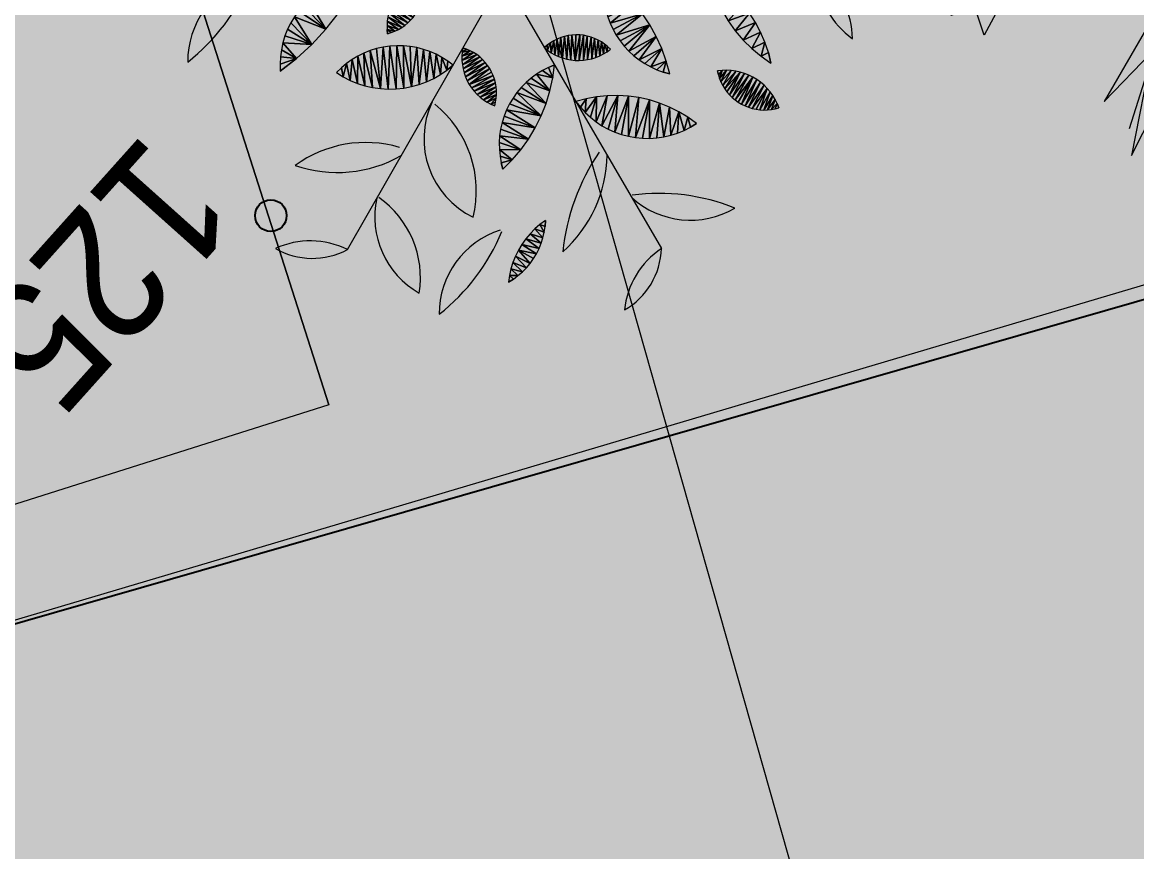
# Model space of a CAD drawing. Header units: metres. Extents: x -2858 to 512, y -1995 to 1252.
# Drawn here: x -420.185 to -416.661, y -117.957 to -115.333 of the extents above; entities that cross this region are included whole.
import ezdxf
from ezdxf.enums import TextEntityAlignment as Align
from ezdxf.lldxf.tags import DXFTag

# ---------------------------------------------------------------- set-up
doc = ezdxf.new("R2010")
doc.units = ezdxf.units.M
doc.header["$PDMODE"] = 33
doc.header["$PDSIZE"] = 0.1
for name, color, linetype in [('Calque commun', 7, 'Continuous'), ('Calque14', 7, 'Continuous'), ('Calque15', 7, 'Continuous'), ('Calque19', 7, 'Continuous')]:
    doc.layers.add(name, color=color, linetype=linetype)
doc.styles.add('Arial12', font='arial.ttf', dxfattribs={"width": 0.9, "height": 0.41584})
tags = doc.linetypes.add('DASHDOT2', pattern=[0.5, 0.25, -0.125, 0, -0.125]).pattern_tags.tags
tags[10:11] = [DXFTag(74, 4), DXFTag(75, 0), DXFTag(340, '0'), DXFTag(46, 1.0), DXFTag(50, 0.0), DXFTag(44, 0.0), DXFTag(45, 0.0)]
tags[8:9] = [DXFTag(74, 4), DXFTag(75, 0), DXFTag(340, '0'), DXFTag(46, 1.0), DXFTag(50, 0.0), DXFTag(44, 0.0), DXFTag(45, 0.0)]
tags[6:7] = [DXFTag(74, 4), DXFTag(75, 0), DXFTag(340, '0'), DXFTag(46, 1.0), DXFTag(50, 0.0), DXFTag(44, 0.0), DXFTag(45, 0.0)]
tags[4:5] = [DXFTag(74, 4), DXFTag(75, 0), DXFTag(340, '0'), DXFTag(46, 1.0), DXFTag(50, 0.0), DXFTag(44, 0.0), DXFTag(45, 0.0)]
tags = doc.linetypes.add('HIDDEN2', pattern=[0.1875, 0.125, -0.0625]).pattern_tags.tags
tags[6:7] = [DXFTag(74, 4), DXFTag(75, 0), DXFTag(340, '0'), DXFTag(46, 1.0), DXFTag(50, 0.0), DXFTag(44, 0.0), DXFTag(45, 0.0)]
tags[4:5] = [DXFTag(74, 4), DXFTag(75, 0), DXFTag(340, '0'), DXFTag(46, 1.0), DXFTag(50, 0.0), DXFTag(44, 0.0), DXFTag(45, 0.0)]

# ---------------------------------------------------------------- blocks, each defined once
blk = doc.blocks.new('PointTopo_SPE')
at = {"layer": 'Calque commun', "color": 1, "linetype": 'ByBlock', "lineweight": -2}
blk.add_point((0, 0), dxfattribs=at)
blk = doc.blocks.new('geometrebondepartleger')
at = {"layer": 'Calque14', "color": 0, "linetype": 'ByBlock', "lineweight": -2}
blk.add_blockref('PointTopo_SPE', (83.9046, 102.9887, 204.6135), dxfattribs=at)
at = {"layer": 'Calque15', "color": 1, "linetype": 'ByBlock', "lineweight": -2, "style": 'Arial12', "width": 0.9}
blk.add_text('125.61', height=0.41584, dxfattribs=at).set_placement((83.9646, 102.9287, 204.6135), align=Align.TOP_LEFT)
blk = doc.blocks.new('palm')
at = {"layer": 'Calque commun', "color": 82, "linetype": 'Continuous', "lineweight": 9}
blk.add_line((0.4887, 0.5322), (0.9464, 0.7394), dxfattribs=at)
for points in [[(0.7851, 0.6682, 0), (0.9426, 0.7013, 0), (0.8715, 0.7038, 0), (0.9655, 0.7597, 0), (0.8651, 0.733, 0)], [(0.794, 0.5234, 0), (0.8397, 0.5755, 0), (0.8423, 0.5336, 0), (0.9071, 0.5692, 0), (0.8905, 0.5425, 0), (0.9744, 0.5628, 0), (0.9591, 0.5361, 0), (0.982, 0.5234, 0), (0.9109, 0.5234, 0), (0.9617, 0.4942, 0), (0.8588, 0.5044, 0)]]:
    blk.add_polyline3d(points, dxfattribs=at)
blk = doc.blocks.new('_16')
at = {"layer": 'Calque19', "color": 82, "linetype": 'Continuous', "lineweight": 9}
for p, q in [((0, 0, 79), (0.3064, 0.9445, 79)), ((0.9716, 0.2069, 79), (0, 0, 79))]:
    blk.add_line(p, q, dxfattribs=at)
at = {"layer": 'Calque19', "color": 82, "linetype": 'Continuous', "lineweight": 9, "flags": 128}
for points in [[(0.2492, 0.7669), (0.2492, 0.7669, 0.328629), (0.0565, 1.0323), (0.0565, 1.0324, 0.130944), (0.2425, 0.7636)], [(0.2111, 0.5944), (0.2111, 0.5944, 0.122315), (0.5225, 0.7188), (0.5225, 0.7187, 0.212626), (0.201, 0.6191)], [(0.6031, 0.5261), (0.6031, 0.5261, 0.327473), (0.9301, 0.5597), (0.9301, 0.5597, 0.129825), (0.6031, 0.5328)], [(0.7879, 0.1677), (0.7879, 0.1677, 0.330838), (0.9223, 0.4679), (0.9223, 0.4679, 0.286184), (0.7823, 0.1711)], [(0.4452, 0.0949), (0.4452, 0.0949, 0.408313), (0.63, 0.4354), (0.63, 0.4354, 0.288177), (0.4441, 0.1061)], [(0.621, 0.114), (0.621, 0.1139, 0.233679), (0.8831, -0.0933), (0.8831, -0.0933, 0.215401), (0.6367, 0.1352)], [(0.5393, -0.5984), (0.5393, -0.5984, 0.330266), (0.8663, -0.5648), (0.8663, -0.5648, 0.127707), (0.5393, -0.5917)]]:
    blk.add_lwpolyline(points, format="xyb", dxfattribs=at)
at = {"layer": 'Calque19', "color": 82, "linetype": 'Continuous', "lineweight": 9}
for centre, radius, start, end in [((0.3734, 1.1984, 79), 0.2622, 255.1699, 306.4516), ((0.4564, 0.7663, 79), 0.2329, 71.79, 130.0971), ((-0.4376, 0.779, 79), 0.2309, 131.5857, 190.2892), ((-0.8538, 0.9229, 79), 0.2646, 315.6147, 6.2602), ((1.2234, 0.2754, 79), 0.261, 195.2175, 246.7822), ((0.8914, -0.0132, 79), 0.2343, 12.0168, 69.9828)]:
    blk.add_arc(centre, radius, start, end, dxfattribs=at)
mesh = blk.add_polyface(dxfattribs=at)
corners = [(-0.2751, 0.758, 79), (-0.268, 0.7454, 79), (-0.2036, 0.7564, 79), (-0.2071, 0.7447, 79), (-0.2599, 0.7334, 79), (-0.2116, 0.7334, 79), (-0.2356, 0.8935, 79), (-0.2919, 0.8705, 79), (-0.228, 0.884, 79), (-0.2102, 0.8521, 79), (-0.2152, 0.8632, 79), (-0.2947, 0.8417, 79), (-0.2812, 0.7711, 79), (-0.1988, 0.7926, 79), (-0.2862, 0.7847, 79), (-0.201, 0.7683, 79), (-0.1994, 0.7804, 79), (-0.2439, 0.9025, 79), (-0.2888, 0.8846, 79), (-0.2027, 0.8289, 79), (-0.2927, 0.8129, 79), (-0.29, 0.7987, 79), (-0.2939, 0.8562, 79), (-0.1991, 0.8048, 79), (-0.2169, 0.7224, 79), (-0.2509, 0.7221, 79), (-0.2409, 0.7116, 79), (-0.2302, 0.7019, 79), (-0.2302, 0.7019, 79), (-0.2231, 0.7119, 79), (-0.206, 0.8407, 79), (-0.2943, 0.8272, 79), (-0.2005, 0.8169, 79), (-0.2792, 0.9119, 79), (-0.2625, 0.9181, 79), (-0.2727, 0.9248, 79), (-0.2529, 0.9107, 79), (-0.2845, 0.8984, 79), (-0.2212, 0.8738, 79), (-0.2727, 0.9248, 79)]
mesh.append_faces([[corners[k] for k in face] for face in [(33, 35, 39)]], dxfattribs={"vtx0": -1, "color": 82})
mesh.append_faces([[corners[k] for k in face] for face in [(3, 4, 5), (6, 7, 8), (12, 13, 14), (17, 18, 6), (20, 30, 31), (24, 26, 29), (9, 31, 30), (19, 21, 32), (8, 22, 38), (27, 29, 26), (23, 14, 13)]], dxfattribs={"vtx0": -1, "vtx1": -1, "color": 82})
mesh.append_faces([[corners[k] for k in face] for face in [(0, 15, 16), (19, 20, 21), (10, 22, 11), (23, 21, 14), (24, 25, 26), (3, 1, 4), (6, 18, 7), (33, 34, 35), (9, 11, 31), (17, 37, 18), (12, 16, 13), (33, 36, 34), (5, 4, 25), (0, 2, 15)]], dxfattribs={"vtx0": -1, "vtx2": -1, "color": 82})
mesh.append_faces([[corners[k] for k in face] for face in [(0, 1, 2), (9, 10, 11), (7, 22, 8), (23, 32, 21), (3, 2, 1), (12, 0, 16), (19, 30, 20), (17, 36, 37), (24, 5, 25), (33, 37, 36), (10, 38, 22)]], dxfattribs={"vtx1": -1, "vtx2": -1, "color": 82})
mesh.append_faces([[corners[k] for k in face] for face in [(27, 28, 29)]], dxfattribs={"vtx2": -1, "color": 82})
mesh = blk.add_polyface(dxfattribs=at)
corners = [(-0.4332, 0.6555, 79), (-0.4394, 0.6214, 79), (-0.3704, 0.6217, 79), (-0.4242, 0.689, 79), (-0.362, 0.6591, 79), (-0.3568, 0.6971, 79), (-0.3612, 0.8117, 79), (-0.3808, 0.7831, 79), (-0.3565, 0.7737, 79), (-0.3968, 0.5498, 79), (-0.4431, 0.5523, 79), (-0.4145, 0.5159, 79), (-0.355, 0.7354, 79), (-0.3979, 0.753, 79), (-0.3612, 0.8117, 79), (-0.4124, 0.7215, 79), (-0.4406, 0.5178, 79), (-0.4351, 0.4836, 79), (-0.4351, 0.4835, 79), (-0.3821, 0.5852, 79), (-0.4427, 0.5869, 79)]
mesh.append_faces([[corners[k] for k in face] for face in [(6, 7, 8), (9, 10, 11), (3, 5, 15), (0, 4, 3), (12, 15, 5)]], dxfattribs={"vtx0": -1, "vtx1": -1, "color": 82})
mesh.append_faces([[corners[k] for k in face] for face in [(3, 4, 5), (0, 2, 4), (9, 20, 10), (8, 7, 13), (19, 1, 20), (12, 13, 15)]], dxfattribs={"vtx0": -1, "vtx2": -1, "color": 82})
mesh.append_faces([[corners[k] for k in face] for face in [(14, 7, 6)]], dxfattribs={"vtx1": -1, "color": 82})
mesh.append_faces([[corners[k] for k in face] for face in [(0, 1, 2), (12, 8, 13), (10, 16, 11), (19, 2, 1), (16, 17, 11), (9, 19, 20)]], dxfattribs={"vtx1": -1, "vtx2": -1, "color": 82})
mesh.append_faces([[corners[k] for k in face] for face in [(17, 18, 11)]], dxfattribs={"vtx2": -1, "color": 82})
mesh = blk.add_polyface(dxfattribs=at)
corners = [(0.0202, 0.7276, 79), (0.0007, 0.739, 79), (-0.0524, 0.6971, 79), (-0.0321, 0.6332, 79), (-0.0181, 0.6026, 79), (0.072, 0.6843, 79), (0.0868, 0.6672, 79), (0.1306, 0.5888, 79), (0.1221, 0.6097, 79), (0.017, 0.5454, 79), (0.0379, 0.5191, 79), (-0.0195, 0.7489, 79), (-0.0586, 0.7301, 79), (-0.0622, 0.7635, 79), (-0.0406, 0.7571, 79), (0.1124, 0.4516, 79), (0.1468, 0.4779, 79), (0.0858, 0.472, 79), (0.0386, 0.7146, 79), (0.0559, 0.7001, 79), (-0.0017, 0.5733, 79), (0.1001, 0.649, 79), (0.1472, 0.5005, 79), (0.1458, 0.523, 79), (-0.0622, 0.7635, 79), (-0.0435, 0.6647, 79), (0.1119, 0.6298, 79), (0.0609, 0.4946, 79), (0.1425, 0.5453, 79), (0.1406, 0.4333, 79), (0.1406, 0.4333, 79), (0.1446, 0.4555, 79), (0.1374, 0.5673, 79)]
mesh.append_faces([[corners[k] for k in face] for face in [(13, 14, 24)]], dxfattribs={"vtx0": -1, "color": 82})
mesh.append_faces([[corners[k] for k in face] for face in [(5, 4, 6), (15, 16, 17), (18, 3, 19), (20, 21, 4), (25, 0, 2), (6, 4, 21), (27, 28, 10), (7, 10, 32), (11, 2, 1)]], dxfattribs={"vtx0": -1, "vtx1": -1, "color": 82})
mesh.append_faces([[corners[k] for k in face] for face in [(7, 9, 10), (11, 12, 2), (17, 22, 23), (26, 20, 9), (27, 23, 28), (3, 5, 19), (17, 16, 22), (25, 18, 0), (15, 31, 16), (10, 28, 32)]], dxfattribs={"vtx0": -1, "vtx2": -1, "color": 82})
mesh.append_faces([[corners[k] for k in face] for face in [(0, 1, 2), (3, 4, 5), (7, 8, 9), (13, 12, 14), (11, 14, 12), (27, 17, 23), (26, 21, 20), (8, 26, 9), (15, 29, 31), (25, 3, 18)]], dxfattribs={"vtx1": -1, "vtx2": -1, "color": 82})
mesh.append_faces([[corners[k] for k in face] for face in [(29, 30, 31)]], dxfattribs={"vtx2": -1, "color": 82})
mesh = blk.add_polyface(dxfattribs=at)
corners = [(0.4999, 0.6236, 79), (0.4855, 0.6123, 79), (0.5063, 0.6079, 79), (0.4855, 0.6123, 79), (0.5274, 0.6051, 79), (0.531, 0.6425, 79), (0.5151, 0.6337, 79), (0.6367, 0.667, 79), (0.6327, 0.6166, 79), (0.6527, 0.6238, 79), (0.6185, 0.6665, 79), (0.57, 0.6046, 79), (0.5648, 0.6562, 79), (0.5477, 0.65, 79), (0.6907, 0.6431, 79), (0.7084, 0.6549, 79), (0.6909, 0.6601, 79), (0.673, 0.6638, 79), (0.6721, 0.6327, 79), (0.5824, 0.6611, 79), (0.6121, 0.6109, 79), (0.6003, 0.6645, 79), (0.5912, 0.6069, 79), (0.6549, 0.6661, 79), (0.5487, 0.604, 79), (0.7084, 0.6549, 79)]
mesh.append_faces([[corners[k] for k in face] for face in [(10, 8, 7), (19, 20, 21), (4, 6, 2), (18, 23, 9), (0, 2, 6), (7, 9, 23), (24, 5, 4)]], dxfattribs={"vtx0": -1, "vtx1": -1, "color": 82})
mesh.append_faces([[corners[k] for k in face] for face in [(0, 1, 2), (4, 5, 6), (7, 8, 9), (11, 12, 13), (18, 17, 23), (10, 20, 8), (24, 13, 5), (19, 22, 20)]], dxfattribs={"vtx0": -1, "vtx2": -1, "color": 82})
mesh.append_faces([[corners[k] for k in face] for face in [(25, 16, 15)]], dxfattribs={"vtx1": -1, "color": 82})
mesh.append_faces([[corners[k] for k in face] for face in [(14, 15, 16), (16, 17, 14), (18, 14, 17), (11, 22, 12), (19, 12, 22), (24, 11, 13), (10, 21, 20)]], dxfattribs={"vtx1": -1, "vtx2": -1, "color": 82})
mesh.append_faces([[corners[k] for k in face] for face in [(0, 3, 1)]], dxfattribs={"vtx2": -1, "color": 82})
mesh = blk.add_polyface(dxfattribs=at)
corners = [(-0.1163, 0.3486, 79), (-0.2133, 0.3637, 79), (-0.1263, 0.3298, 79), (-0.1958, 0.4455, 79), (-0.0955, 0.4091, 79), (-0.0918, 0.4302, 79), (-0.0988, 0.5362, 79), (-0.1653, 0.5235, 79), (-0.094, 0.5153, 79), (-0.1454, 0.5604, 79), (-0.1131, 0.5764, 79), (-0.1227, 0.5955, 79), (-0.1227, 0.5955, 79), (-0.1969, 0.2504, 79), (-0.2145, 0.2383, 79), (-0.2145, 0.2383, 79), (-0.0909, 0.4942, 79), (-0.1804, 0.264, 79), (-0.2175, 0.28, 79), (-0.1507, 0.2947, 79), (-0.2171, 0.3219, 79), (-0.1649, 0.2787, 79), (-0.0898, 0.4515, 79), (-0.1008, 0.3884, 79), (-0.2062, 0.4049, 79), (-0.1378, 0.3118, 79), (-0.1821, 0.4851, 79), (-0.0895, 0.4729, 79), (-0.1077, 0.3682, 79), (-0.1052, 0.5566, 79)]
mesh.append_faces([[corners[k] for k in face] for face in [(13, 14, 15)]], dxfattribs={"vtx0": -1, "color": 82})
mesh.append_faces([[corners[k] for k in face] for face in [(0, 1, 2), (6, 7, 8), (19, 20, 21), (2, 1, 25), (26, 16, 7), (23, 24, 28), (9, 10, 12), (20, 25, 1)]], dxfattribs={"vtx0": -1, "vtx1": -1, "color": 82})
mesh.append_faces([[corners[k] for k in face] for face in [(3, 4, 5), (6, 9, 7), (7, 16, 8), (3, 5, 22), (23, 3, 24), (26, 22, 27), (26, 27, 16), (13, 18, 14), (0, 24, 1), (9, 29, 10)]], dxfattribs={"vtx0": -1, "vtx2": -1, "color": 82})
mesh.append_faces([[corners[k] for k in face] for face in [(13, 17, 18), (23, 4, 3), (17, 21, 18), (20, 18, 21), (0, 28, 24), (19, 25, 20), (6, 29, 9), (26, 3, 22)]], dxfattribs={"vtx1": -1, "vtx2": -1, "color": 82})
mesh.append_faces([[corners[k] for k in face] for face in [(10, 11, 12)]], dxfattribs={"vtx2": -1, "color": 82})
mesh = blk.add_polyface(dxfattribs=at)
corners = [(-0.0424, 0.4013, 79), (-0.0555, 0.404, 79), (-0.0559, 0.3918, 79), (0.022, 0.2622, 79), (0.071, 0.2974, 79), (0.066, 0.3098, 79), (-0.0296, 0.3974, 79), (-0.0553, 0.3796, 79), (-0.0243, 0.3013, 79), (0.0368, 0.3541, 79), (-0.0315, 0.3112, 79), (-0.0052, 0.3867, 79), (-0.0476, 0.3439, 79), (0.0063, 0.3799, 79), (0.0748, 0.2846, 79), (0.0329, 0.2569, 79), (-0.0172, 0.3926, 79), (-0.0512, 0.3556, 79), (0.056, 0.249, 79), (0.068, 0.2465, 79), (0.0794, 0.2583, 79), (-0.0432, 0.3326, 79), (0.0171, 0.3722, 79), (0.0454, 0.344, 79), (0.0532, 0.3332, 79), (-0.0078, 0.2834, 79), (0.0015, 0.2755, 79), (0.0443, 0.2525, 79), (0.0777, 0.2716, 79), (-0.0377, 0.3217, 79), (-0.0537, 0.3675, 79), (0.0601, 0.3217, 79), (0.0273, 0.3636, 79), (-0.0555, 0.404, 79), (0.0115, 0.2685, 79), (-0.0164, 0.292, 79), (0.0801, 0.245, 79), (0.0801, 0.245, 79)]
mesh.append_faces([[corners[k] for k in face] for face in [(8, 9, 10), (11, 12, 13), (16, 17, 11), (27, 14, 15), (23, 25, 24), (18, 28, 27), (31, 34, 5), (22, 29, 32), (3, 5, 34), (21, 13, 12)]], dxfattribs={"vtx0": -1, "vtx1": -1, "color": 82})
mesh.append_faces([[corners[k] for k in face] for face in [(3, 4, 5), (21, 22, 13), (24, 25, 26), (27, 28, 14), (6, 7, 30), (10, 9, 32), (11, 17, 12), (16, 30, 17), (23, 8, 35), (23, 35, 25), (18, 20, 28), (31, 26, 34), (19, 37, 20)]], dxfattribs={"vtx0": -1, "vtx2": -1, "color": 82})
mesh.append_faces([[corners[k] for k in face] for face in [(0, 1, 2), (6, 0, 7), (14, 4, 15), (18, 19, 20), (23, 9, 8), (3, 15, 4), (21, 29, 22), (2, 7, 0), (31, 24, 26), (29, 10, 32), (16, 6, 30)]], dxfattribs={"vtx1": -1, "vtx2": -1, "color": 82})
mesh.append_faces([[corners[k] for k in face] for face in [(1, 33, 2), (19, 36, 37)]], dxfattribs={"vtx2": -1, "color": 82})
mesh = blk.add_polyface(dxfattribs=at)
corners = [(0.1184, 0.2962, 79), (0.1338, 0.3288, 79), (0.0991, 0.3055, 79), (0.2649, 0.2775, 79), (0.2476, 0.3812, 79), (0.2436, 0.2751, 79), (0.329, 0.4003, 79), (0.3646, 0.3139, 79), (0.3824, 0.3258, 79), (0.1383, 0.2886, 79), (0.1588, 0.2825, 79), (0.2083, 0.3668, 79), (0.2879, 0.3924, 79), (0.3459, 0.3035, 79), (0.2009, 0.2754, 79), (0.1703, 0.3493, 79), (0.1797, 0.2781, 79), (0.2223, 0.2744, 79), (0.3991, 0.339, 79), (0.4148, 0.3536, 79), (0.3705, 0.4049, 79), (0.0991, 0.3055, 79), (0.3064, 0.2872, 79), (0.3265, 0.2946, 79), (0.4424, 0.3862, 79), (0.4124, 0.4061, 79), (0.4292, 0.3693, 79), (0.2859, 0.2815, 79), (0.4541, 0.404, 79), (0.4541, 0.404, 79)]
mesh.append_faces([[corners[k] for k in face] for face in [(3, 4, 5), (11, 5, 4), (12, 13, 6), (14, 15, 16), (23, 12, 22), (9, 1, 0), (24, 25, 26), (6, 8, 20), (18, 20, 8)]], dxfattribs={"vtx0": -1, "vtx1": -1, "color": 82})
mesh.append_faces([[corners[k] for k in face] for face in [(0, 1, 2), (6, 7, 8), (11, 14, 17), (11, 17, 5), (19, 25, 20), (6, 13, 7), (10, 15, 1), (24, 28, 25)]], dxfattribs={"vtx0": -1, "vtx2": -1, "color": 82})
mesh.append_faces([[corners[k] for k in face] for face in [(21, 0, 2)]], dxfattribs={"vtx1": -1, "color": 82})
mesh.append_faces([[corners[k] for k in face] for face in [(9, 10, 1), (18, 19, 20), (12, 4, 22), (10, 16, 15), (3, 27, 4), (19, 26, 25), (11, 15, 14), (27, 22, 4), (23, 13, 12)]], dxfattribs={"vtx1": -1, "vtx2": -1, "color": 82})
mesh.append_faces([[corners[k] for k in face] for face in [(24, 29, 28)]], dxfattribs={"vtx2": -1, "color": 82})
mesh = blk.add_polyface(dxfattribs=at)
corners = [(0.3112, 0.2448, 79), (0.3261, 0.2379, 79), (0.322, 0.2506, 79), (0.3251, 0.1458, 79), (0.249, 0.172, 79), (0.2449, 0.1605, 79), (0.2932, 0.0877, 79), (0.3014, 0.0982, 79), (0.2384, 0.1123, 79), (0.244, 0.0763, 79), (0.2743, 0.0689, 79), (0.2412, 0.0881, 79), (0.301, 0.2381, 79), (0.2478, 0.0647, 79), (0.2525, 0.0535, 79), (0.2525, 0.0535, 79), (0.2598, 0.1938, 79), (0.2539, 0.1831, 79), (0.3285, 0.1587, 79), (0.2393, 0.1002, 79), (0.2841, 0.0779, 79), (0.2637, 0.0608, 79), (0.3207, 0.1332, 79), (0.2418, 0.1487, 79), (0.3152, 0.121, 79), (0.322, 0.2506, 79), (0.3088, 0.1093, 79), (0.2397, 0.1367, 79), (0.2386, 0.1245, 79), (0.332, 0.1851, 79), (0.3322, 0.1984, 79), (0.2741, 0.2135, 79), (0.2665, 0.2039, 79), (0.3308, 0.1718, 79), (0.2824, 0.2225, 79), (0.2914, 0.2307, 79), (0.3313, 0.2117, 79), (0.3292, 0.2249, 79)]
mesh.append_faces([[corners[k] for k in face] for face in [(0, 1, 2), (9, 10, 11), (12, 1, 0), (22, 23, 24), (29, 32, 33), (31, 30, 34), (27, 24, 23), (26, 28, 7), (37, 35, 36), (13, 21, 9), (16, 33, 32), (19, 6, 8), (3, 5, 22)]], dxfattribs={"vtx0": -1, "vtx1": -1, "color": 82})
mesh.append_faces([[corners[k] for k in face] for face in [(3, 4, 5), (19, 20, 6), (9, 21, 10), (11, 10, 20), (13, 15, 21), (26, 27, 28), (16, 18, 33), (22, 5, 23), (29, 31, 32), (34, 30, 36), (3, 17, 4), (37, 12, 35)]], dxfattribs={"vtx0": -1, "vtx2": -1, "color": 82})
mesh.append_faces([[corners[k] for k in face] for face in [(6, 7, 8), (16, 17, 18), (3, 18, 17), (19, 11, 20), (29, 30, 31), (35, 34, 36), (26, 24, 27), (28, 8, 7), (37, 1, 12)]], dxfattribs={"vtx1": -1, "vtx2": -1, "color": 82})
mesh.append_faces([[corners[k] for k in face] for face in [(13, 14, 15), (1, 25, 2)]], dxfattribs={"vtx2": -1, "color": 82})
mesh = blk.add_polyface(dxfattribs=at)
corners = [(0.4311, 0.0279, 79), (0.349, -0.0554, 79), (0.452, 0.0145, 79), (0.4187, -0.1357, 79), (0.5225, -0.0549, 79), (0.5071, -0.0354, 79), (0.5773, -0.1918, 79), (0.573, -0.1674, 79), (0.556, -0.1905, 79), (0.3192, 0.0245, 79), (0.3243, 0.0037, 79), (0.3628, 0.0571, 79), (0.5483, -0.0973, 79), (0.4736, -0.1685, 79), (0.4935, -0.1765, 79), (0.4092, 0.0395, 79), (0.3392, -0.0364, 79), (0.3603, -0.0736, 79), (0.3309, -0.0167, 79), (0.3863, 0.0493, 79), (0.4545, -0.1591, 79), (0.4361, -0.1481, 79), (0.5585, -0.1199, 79), (0.387, -0.107, 79), (0.4023, -0.122, 79), (0.4901, -0.0173, 79), (0.373, -0.0908, 79), (0.5773, -0.1918, 79), (0.4717, -0.0006, 79), (0.5139, -0.1828, 79), (0.5348, -0.1875, 79), (0.5667, -0.1433, 79), (0.5363, -0.0755, 79), (0.3387, 0.063, 79), (0.3141, 0.0669, 79), (0.3158, 0.0456, 79), (0.3141, 0.0669, 79)]
mesh.append_faces([[corners[k] for k in face] for face in [(6, 8, 27)]], dxfattribs={"vtx0": -1, "color": 82})
mesh.append_faces([[corners[k] for k in face] for face in [(0, 1, 2), (20, 4, 21), (26, 2, 17), (3, 5, 24), (28, 23, 25), (29, 22, 14), (9, 33, 35)]], dxfattribs={"vtx0": -1, "vtx1": -1, "color": 82})
mesh.append_faces([[corners[k] for k in face] for face in [(3, 4, 5), (12, 13, 14), (2, 1, 17), (15, 18, 16), (10, 19, 11), (7, 30, 8), (29, 31, 22), (26, 28, 2), (20, 32, 4), (9, 11, 33), (33, 34, 35), (0, 16, 1)]], dxfattribs={"vtx0": -1, "vtx2": -1, "color": 82})
mesh.append_faces([[corners[k] for k in face] for face in [(6, 7, 8), (9, 10, 11), (0, 15, 16), (10, 18, 19), (22, 12, 14), (23, 24, 25), (15, 19, 18), (26, 23, 28), (3, 21, 4), (29, 30, 31), (12, 32, 13), (20, 13, 32), (7, 31, 30), (5, 25, 24)]], dxfattribs={"vtx1": -1, "vtx2": -1, "color": 82})
mesh.append_faces([[corners[k] for k in face] for face in [(33, 36, 34)]], dxfattribs={"vtx2": -1, "color": 82})
mesh = blk.add_polyface(dxfattribs=at)
corners = [(0.349, -0.1811, 79), (0.3456, -0.1371, 79), (0.334, -0.1334, 79), (0.3221, -0.1306, 79), (0.338, -0.1886, 79), (0.2758, -0.2111, 79), (0.2889, -0.2087, 79), (0.2737, -0.1296, 79), (0.2274, -0.1442, 79), (0.2493, -0.2127, 79), (0.2385, -0.1391, 79), (0.2168, -0.1502, 79), (0.2228, -0.21, 79), (0.236, -0.2119, 79), (0.3676, -0.1473, 79), (0.3691, -0.1636, 79), (0.378, -0.1537, 79), (0.2858, -0.1283, 79), (0.2626, -0.2125, 79), (0.2499, -0.135, 79), (0.3594, -0.1728, 79), (0.378, -0.1537, 79), (0.3568, -0.1417, 79), (0.3018, -0.2052, 79), (0.2099, -0.207, 79), (0.1973, -0.1646, 79), (0.1972, -0.2029, 79), (0.2617, -0.1318, 79), (0.1885, -0.173, 79), (0.3143, -0.2006, 79), (0.3264, -0.1951, 79), (0.3101, -0.1289, 79), (0.2068, -0.157, 79), (0.1803, -0.1821, 79), (0.173, -0.1918, 79), (0.1849, -0.1979, 79), (0.2979, -0.1281, 79), (0.173, -0.1918, 79)]
mesh.append_faces([[corners[k] for k in face] for face in [(3, 4, 2), (8, 9, 10), (14, 15, 16), (24, 25, 26), (0, 2, 4), (27, 5, 7), (29, 36, 23), (17, 23, 36), (5, 19, 18), (32, 12, 11), (18, 10, 9), (33, 35, 28)]], dxfattribs={"vtx0": -1, "vtx1": -1, "color": 82})
mesh.append_faces([[corners[k] for k in face] for face in [(0, 1, 2), (11, 12, 13), (18, 19, 10), (17, 6, 23), (24, 32, 25), (33, 34, 35), (8, 13, 9), (29, 31, 36), (3, 30, 4), (28, 35, 26), (22, 20, 15)]], dxfattribs={"vtx0": -1, "vtx2": -1, "color": 82})
mesh.append_faces([[corners[k] for k in face] for face in [(5, 6, 7), (17, 7, 6), (0, 20, 1), (14, 22, 15), (27, 19, 5), (22, 1, 20), (25, 28, 26), (29, 30, 31), (24, 12, 32), (8, 11, 13), (3, 31, 30)]], dxfattribs={"vtx1": -1, "vtx2": -1, "color": 82})
mesh.append_faces([[corners[k] for k in face] for face in [(15, 21, 16), (33, 37, 34)]], dxfattribs={"vtx2": -1, "color": 82})
mesh = blk.add_polyface(dxfattribs=at)
corners = [(0.3042, -0.3376, 79), (0.3042, -0.3376, 79), (0.3214, -0.3523, 79), (0.3794, -0.3876, 79), (0.3679, -0.3226, 79), (0.3591, -0.3774, 79), (0.3397, -0.3657, 79), (0.6283, -0.3158, 79), (0.6203, -0.3813, 79), (0.64, -0.37, 79), (0.4666, -0.4108, 79), (0.4326, -0.3129, 79), (0.4441, -0.4077, 79), (0.4978, -0.3085, 79), (0.4004, -0.3961, 79), (0.422, -0.4028, 79), (0.6927, -0.3273, 79), (0.6927, -0.3273, 79), (0.6587, -0.3573, 79), (0.5344, -0.409, 79), (0.5632, -0.3095, 79), (0.4892, -0.4121, 79), (0.5119, -0.4115, 79), (0.6763, -0.343, 79), (0.5567, -0.4048, 79), (0.5998, -0.3908, 79), (0.5785, -0.3987, 79)]
mesh.append_faces([[corners[k] for k in face] for face in [(3, 4, 5), (10, 11, 12), (18, 7, 9), (13, 19, 20), (12, 11, 15), (5, 4, 6), (20, 8, 7), (25, 20, 26), (26, 20, 24), (16, 7, 23)]], dxfattribs={"vtx0": -1, "vtx1": -1, "color": 82})
mesh.append_faces([[corners[k] for k in face] for face in [(4, 2, 6), (7, 8, 9), (10, 13, 11), (13, 21, 22), (20, 19, 24), (13, 22, 19), (3, 11, 4)]], dxfattribs={"vtx0": -1, "vtx2": -1, "color": 82})
mesh.append_faces([[corners[k] for k in face] for face in [(14, 15, 11), (10, 21, 13), (18, 23, 7), (4, 0, 2), (25, 8, 20), (3, 14, 11)]], dxfattribs={"vtx1": -1, "vtx2": -1, "color": 82})
mesh.append_faces([[corners[k] for k in face] for face in [(0, 1, 2), (16, 17, 7)]], dxfattribs={"vtx2": -1, "color": 82})

msp = doc.modelspace()

# ---------------------------------------------------------------- hatches: boundary and pattern name
at = {"layer": 'Calque commun', "linetype": 'Continuous', "lineweight": 9}
h = msp.add_hatch(color=71, dxfattribs=at)
h.paths.add_polyline_path([(-430.873, -142.1755), (-418.9834, -138.4479), (-419.0757, -138.1552), (-419.3653, -137.237), (-422.009, -138.1285), (-422.128, -137.744), (-422.015, -138.1408), (-422.0154, -138.1409), (-421.9338, -138.3669), (-428.2376, -140.3537), (-428.3128, -140.1153), (-428.6032, -139.1937), (-429.1482, -139.3654), (-429.4276, -138.4789), (-429.4446, -138.4843), (-429.724, -137.5978), (-429.1765, -137.4253), (-428.8971, -138.3117), (-428.8826, -138.3072), (-432.368, -127.2485), (-426.0734, -125.2645), (-426.8691, -122.7401), (-420.6133, -120.7684), (-421.6165, -117.6414), (-415.3342, -115.7697), (-409.4283, -134.1671), (-409.4599, -134.177), (-409.3578, -134.3247), (-415.6391, -136.383), (-415.7162, -136.1384), (-415.7261, -136.1415), (-415.6263, -136.453), (-417.8224, -137.1421), (-417.6444, -137.7064), (-417.6444, -137.7064), (-417.5521, -137.9992), (-414.5106, -137.075), (-414.2421, -136.9959), (-413.7123, -138.672), (-411.1914, -137.8878), (-407.2048, -136.6069), (-416.3215, -108.1295), (-418.3622, -108.7894), (-418.3622, -108.7894), (-423.6907, -110.5125), (-423.6907, -110.5124), (-423.6907, -110.5125), (-423.6907, -110.5125), (-426.7356, -111.4971), (-426.3226, -112.8114), (-426.3623, -112.8461), (-436.5768, -115.9928), (-434.6073, -121.1814), (-433.6887, -123.7806), (-432.959, -129.2552)])
h.paths.add_polyline_path([(-422.5342, -136.3172), (-422.5205, -136.3653), (-416.3989, -134.436), (-416.4728, -134.4118)])

# ---------------------------------------------------------------- linework, layer by layer
at = {"layer": 'Calque commun', "color": 7, "linetype": 'DASHDOT2', "lineweight": 18}
msp.add_line((-427.2968, -84.3194), (-400.1524, -180.1265), dxfattribs=at)
at = {"layer": 'Calque commun', "color": 7, "linetype": 'Continuous', "lineweight": 9}
msp.add_line((-421.6165, -117.6414), (-414.5366, -115.5402), dxfattribs=at)
at = {"layer": 'Calque commun', "color": 160, "linetype": 'ByBlock', "lineweight": -2}
msp.add_line((-415.3148, -115.8299), (-421.6165, -117.6414), dxfattribs=at)
at = {"layer": 'Calque commun', "color": 9, "linetype": 'HIDDEN2', "lineweight": 18, "flags": 128}
msp.add_lwpolyline([(-420.6668, -112.0048), (-433.0097, -115.9237), (-420.6668, -112.0048), (-419.2148, -116.5435), (-424.9016, -118.3465), (-423.8971, -121.5226), (-432.9145, -124.2879), (-435.4895, -118.1024), (-432.9985, -117.2542), (-433.49, -116.0124), (-433.0501, -115.9548)], close=True, dxfattribs=at)
at = {"layer": 'Calque commun', "color": 61, "linetype": 'Continuous', "lineweight": 9, "true_color": 0xe0fb91}
msp.add_trace([(-412.2538, -125.3553), (-415.3342, -115.7697), (-418.5037, -127.3252), (-421.6165, -117.6414)], dxfattribs=at)

# ---------------------------------------------------------------- block references
at = {"layer": 'Calque commun', "color": 0, "linetype": 'ByBlock', "lineweight": -2, "rotation": 228.1617603435354}
for name, p in [('geometrebondepartleger', (-440.1616, 15.2632)), ('_16', (-418.6628, -115.1903))]:
    msp.add_blockref(name, p, dxfattribs=at)
at = {"layer": 'Calque commun', "color": 0, "linetype": 'ByBlock', "lineweight": -2, "xscale": 3.0517578125, "yscale": 3.0517578125, "zscale": 3.0517578125, "rotation": 228.1617603435354}
msp.add_blockref('palm', (-416.4391, -112.0131), dxfattribs=at)

# ---------------------------------------------------------------- meshes
at = {"layer": 'Calque commun', "color": 9, "linetype": 'HIDDEN2', "lineweight": 18}
mesh = msp.add_polyface(dxfattribs=at)
corners = [(-424.9016, -118.3465), (-432.9145, -124.2879), (-432.9985, -117.2542), (-433.0501, -115.9548), (-423.8971, -121.5226), (-433.49, -116.0124), (-419.2148, -116.5435), (-420.6668, -112.0048), (-433.0097, -115.9237), (-435.4895, -118.1024)]
mesh.append_faces([[corners[k] for k in face] for face in [(6, 7, 7)]], dxfattribs={"vtx0": -1, "vtx1": -1, "color": 9})
mesh.append_faces([[corners[k] for k in face] for face in [(0, 1, 2), (0, 2, 3)]], dxfattribs={"vtx0": -1, "vtx1": -1, "vtx2": -1, "color": 9})
mesh.append_faces([[corners[k] for k in face] for face in [(0, 3, 7)]], dxfattribs={"vtx0": -1, "vtx2": -1, "color": 9})
mesh.append_faces([[corners[k] for k in face] for face in [(9, 2, 1)]], dxfattribs={"vtx1": -1, "color": 9})
mesh.append_faces([[corners[k] for k in face] for face in [(6, 0, 7)]], dxfattribs={"vtx1": -1, "vtx2": -1, "color": 9})
mesh.append_faces([[corners[k] for k in face] for face in [(0, 4, 1), (2, 5, 3), (7, 8, 7)]], dxfattribs={"vtx2": -1, "color": 9})

doc.saveas('drawing.dxf')
